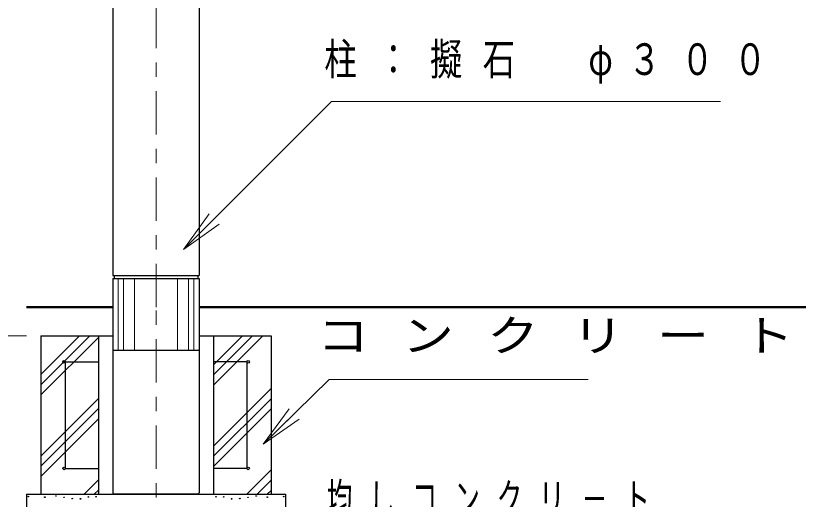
# Model space of a CAD drawing. Units: millimetres on the paper, scale 1:50. Extents: x -365 to 10, y -38 to 257.
# Drawn here: x -86.2 to -31.9, y 151.5 to 185.1 of the extents above; entities that cross this region are included whole.
import ezdxf

# ---------------------------------------------------------------- set-up
doc = ezdxf.new("R2010")
doc.units = ezdxf.units.MM
doc.linetypes.add('USER2', pattern=[6, 3, -1, 1, -1])
doc.layers.add('LY_1', color=7, linetype='Continuous', lineweight=25)
doc.styles.add('ＭＳ ゴシック', font='')
doc.styles.get('ＭＳ ゴシック').set_extended_font_data('MS Gothic')

msp = doc.modelspace()

# ---------------------------------------------------------------- linework, layer by layer
at = {"layer": 'LY_1', "linetype": 'USER2', "lineweight": 13}
for p, q in [((-76.472, 164.871), (-76.472, 228.095)), ((-76.472, 147.64), (-76.472, 164.871))]:
    msp.add_line(p, q, dxfattribs=at)
at = {"layer": 'LY_1', "color": 4}
for p, q in [((-79.472, 210.671), (-79.472, 167.071)), ((-73.472, 210.671), (-73.472, 167.071)), ((-79.472, 167.071), (-73.472, 167.071)), ((-79.386, 167.071), (-79.386, 166.871)), ((-73.558, 167.071), (-73.558, 166.871)), ((-79.472, 166.871), (-79.472, 164.871)), ((-79.472, 166.871), (-73.472, 166.871)), ((-73.472, 166.871), (-73.472, 164.871))]:
    msp.add_line(p, q, dxfattribs=at)
at = {"layer": 'LY_1', "lineweight": 13}
for p, q in [((-74.557, 168.88), (-72.788, 171.353)), ((-74.557, 168.88), (-72.434, 170.999)), ((-72.081, 170.646), (-74.557, 168.88)), ((-79.097, 166.871), (-79.097, 164.871)), ((-78.722, 166.871), (-78.722, 164.871)), ((-77.972, 166.871), (-77.972, 164.871)), ((-76.472, 166.871), (-76.472, 164.871)), ((-74.972, 166.871), (-74.972, 164.871)), ((-74.222, 166.871), (-74.222, 164.871)), ((-73.847, 166.871), (-73.847, 164.871)), ((-79.097, 161.871), (-79.097, 164.871)), ((-78.722, 161.871), (-78.722, 164.871)), ((-77.972, 161.871), (-77.972, 164.871)), ((-74.972, 161.871), (-74.972, 164.871)), ((-74.222, 161.871), (-74.222, 164.871)), ((-73.847, 161.871), (-73.847, 164.871)), ((-85.472, 162.871), (-96.472, 162.871)), ((-84.472, 160.187), (-81.788, 162.871)), ((-84.472, 159.48), (-81.081, 162.871)), ((-84.472, 158.773), (-80.472, 162.773)), ((-72.472, 160.873), (-70.475, 162.871)), ((-72.472, 160.166), (-69.767, 162.871)), ((-72.472, 159.459), (-69.06, 162.871)), ((-72.472, 155.217), (-68.472, 159.217)), ((-84.472, 154.53), (-80.472, 158.53)), ((-72.472, 154.509), (-68.472, 158.51)), ((-84.472, 153.823), (-80.472, 157.823)), ((-72.472, 153.802), (-68.472, 157.802)), ((-69.021, 155.347), (-67.233, 157.807)), ((-84.472, 153.116), (-80.472, 157.116)), ((-69.021, 155.347), (-66.882, 157.451)), ((-66.532, 157.094), (-69.021, 155.347)), ((-70.161, 151.871), (-68.472, 153.56)), ((-81.475, 151.871), (-80.472, 152.873)), ((-69.454, 151.871), (-68.472, 152.853)), ((-80.767, 151.871), (-80.472, 152.166)), ((-68.747, 151.871), (-68.472, 152.146))]:
    msp.add_line(p, q, dxfattribs=at)
at = {"layer": 'LY_1', "lineweight": 50}
for p, q in [((-85.472, 164.871), (-79.472, 164.871)), ((-73.472, 164.871), (-4.179, 164.871))]:
    msp.add_line(p, q, dxfattribs=at)
at = {"layer": 'LY_1'}
for p, q in [((-79.472, 164.871), (-79.472, 151.971)), ((-73.472, 164.871), (-73.472, 151.971)), ((-84.472, 162.871), (-84.472, 151.871)), ((-84.472, 162.871), (-79.472, 162.871)), ((-80.472, 162.871), (-80.472, 151.871)), ((-73.472, 162.871), (-68.472, 162.871)), ((-72.472, 162.871), (-72.472, 151.871)), ((-68.472, 162.871), (-68.472, 151.871)), ((-79.472, 161.871), (-73.472, 161.871)), ((-82.772, 161.071), (-80.472, 161.071)), ((-82.772, 161.071), (-82.772, 153.671)), ((-70.172, 161.071), (-72.472, 161.071)), ((-70.172, 161.071), (-70.172, 153.671)), ((-82.772, 153.671), (-80.472, 153.671)), ((-70.172, 153.671), (-72.472, 153.671)), ((-85.472, 151.871), (-85.472, 148.871)), ((-85.472, 151.871), (-67.472, 151.871)), ((-79.372, 151.871), (-79.472, 151.971)), ((-73.572, 151.871), (-79.372, 151.871)), ((-73.572, 151.871), (-73.472, 151.971)), ((-67.472, 151.871), (-67.472, 148.871))]:
    msp.add_line(p, q, dxfattribs=at)
at = {"layer": 'LY_1', "lineweight": 13}
for points in [[(-74.557, 168.88), (-64.277, 179.145), (-37.277, 179.145)], [(-69.021, 155.347), (-64.457, 159.836), (-46.454, 159.836)]]:
    msp.add_lwpolyline(points, dxfattribs=at)
at = {"layer": 'LY_1'}
for centre, radius in [((-82.862, 161.071), 0.09), ((-70.082, 161.071), 0.09), ((-82.862, 153.671), 0.09), ((-70.082, 153.671), 0.09), ((-85.34, 151.714), 0.02), ((-84.193, 151.67), 0.02), ((-83.424, 151.752), 0.02), ((-82.861, 151.661), 0.02), ((-81.169, 151.689), 0.02), ((-80.636, 151.698), 0.02), ((-72.308, 151.698), 0.02), ((-71.774, 151.689), 0.02), ((-70.082, 151.661), 0.02), ((-69.52, 151.752), 0.02), ((-68.751, 151.67), 0.02), ((-67.604, 151.714), 0.02), ((-82.294, 151.574), 0.02), ((-81.72, 151.554), 0.02), ((-71.224, 151.554), 0.02), ((-70.65, 151.574), 0.02)]:
    msp.add_circle(centre, radius, dxfattribs=at)

# ---------------------------------------------------------------- texts
at = {"layer": 'LY_1', "char_height": 2.199, "attachment_point": 4, "style": 'ＭＳ ゴシック'}
for s, insert in [('\\T1.63;\\W0.75;柱：擬石\u3000φ３００', (-64.781, 181.795)), ('\\T1.64;\\W1.2;コンクリート', (-65.287, 162.836)), ('\\T1.64;\\W0.6;均しコンクリ－ト', (-64.632, 151.418))]:
    msp.add_mtext(s, dxfattribs=dict(at, insert=insert))

doc.saveas('drawing.dxf')
